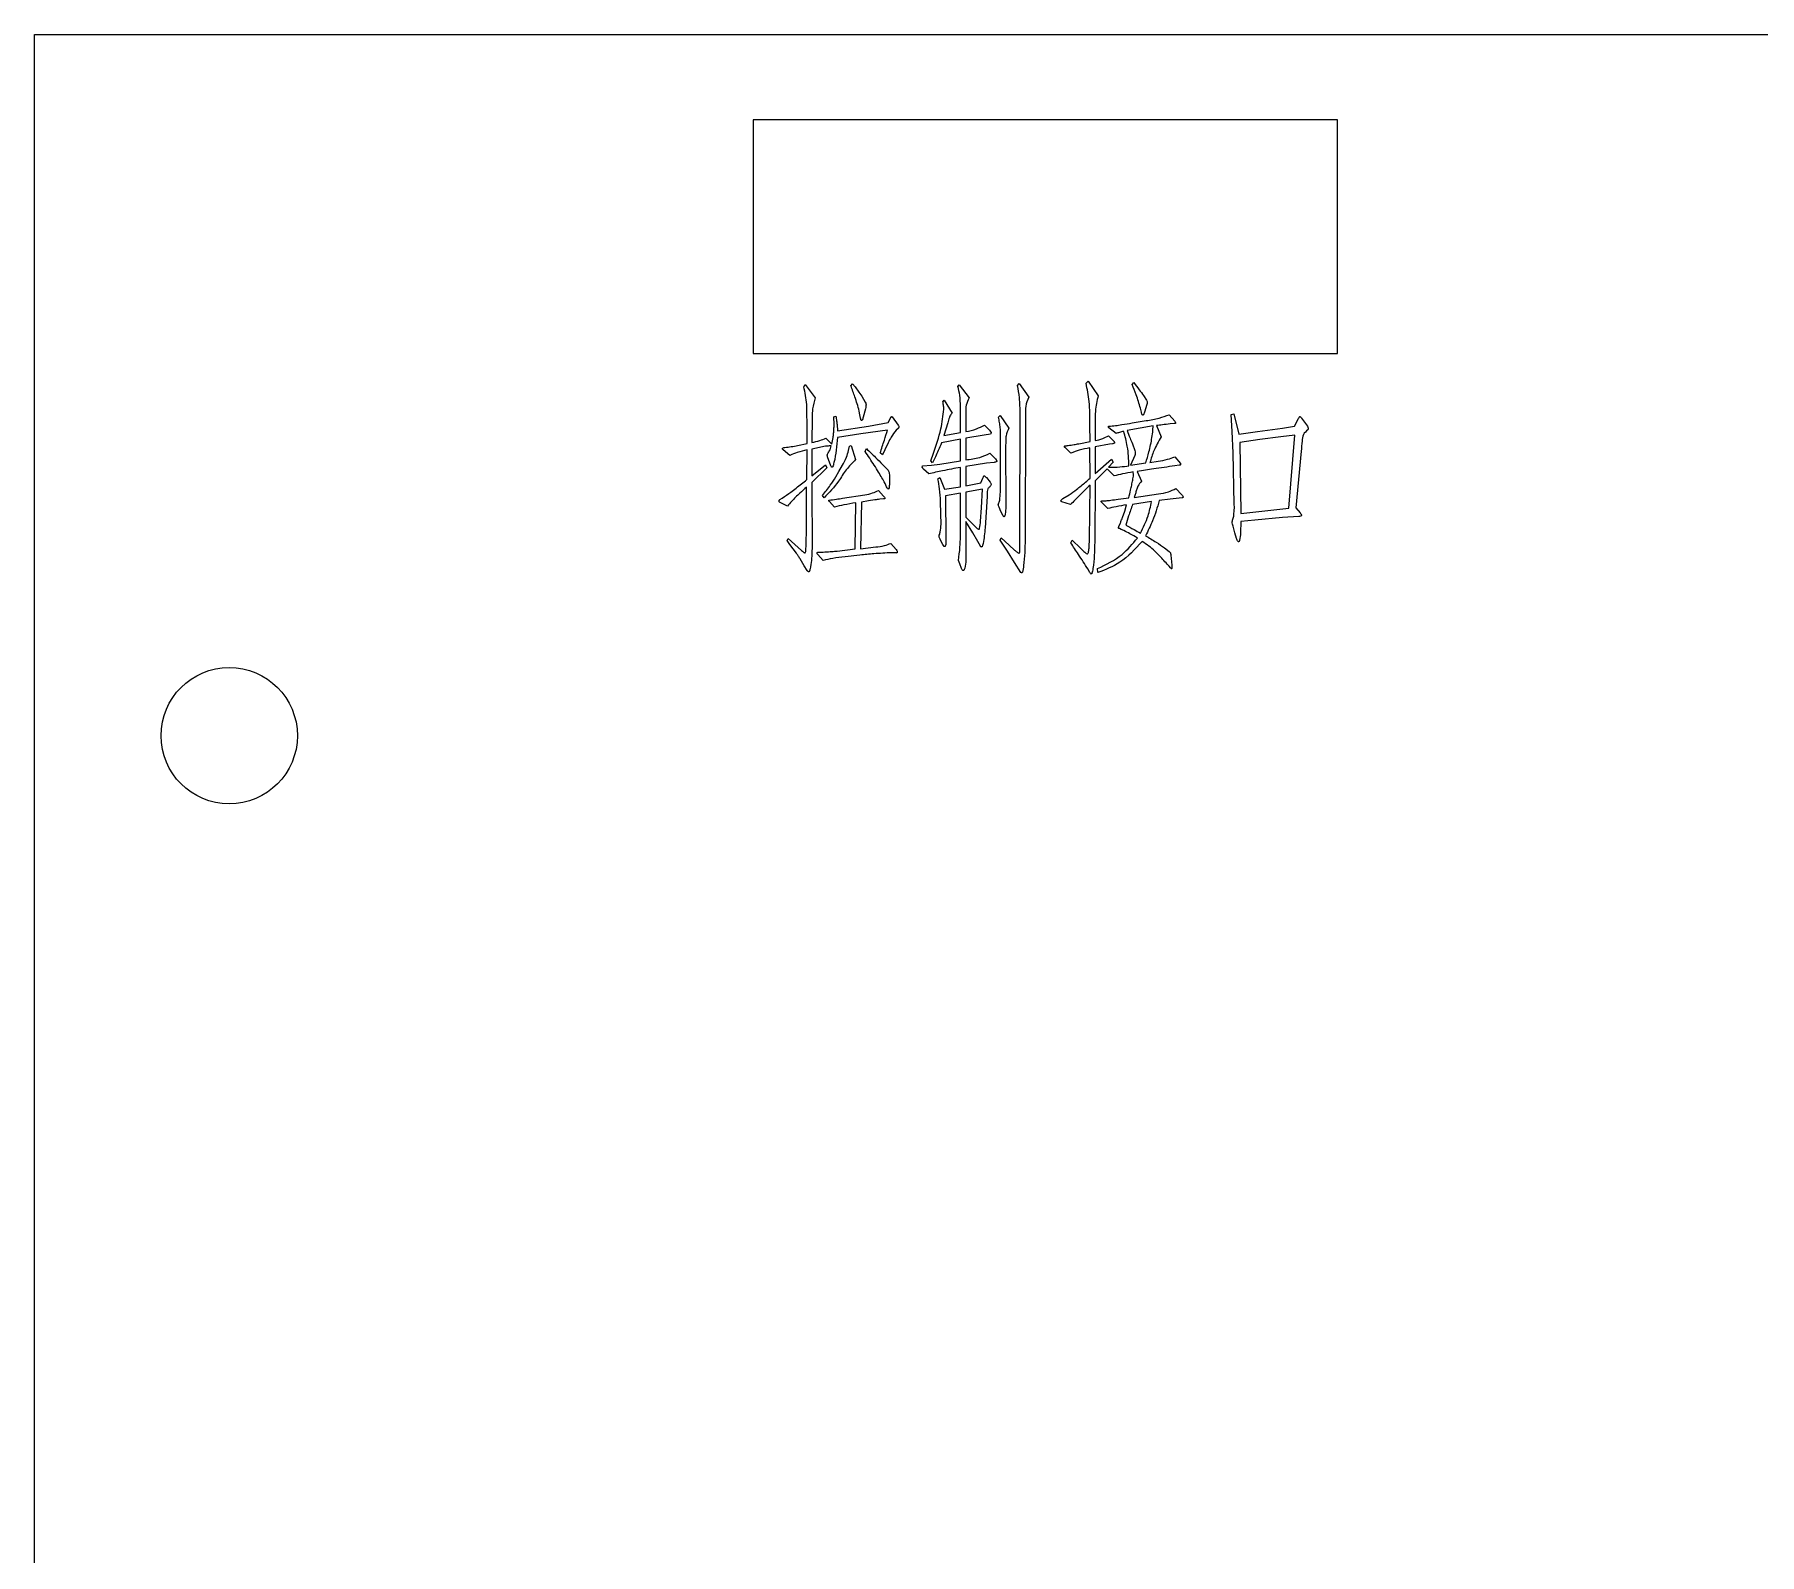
# Model space of a CAD drawing. Header units: millimetres. Extents: x 514 to 849, y -119 to 297.
# Drawn here: x 514.25 to 558.54, y 249.84 to 288.86 of the extents above; entities that cross this region are included whole.
import ezdxf

# ---------------------------------------------------------------- set-up
doc = ezdxf.new("R2010")
doc.units = ezdxf.units.MM

msp = doc.modelspace()

# ---------------------------------------------------------------- linework, layer by layer
at = {"color": 7, "linetype": 'Continuous', "lineweight": 25}
for p, q in [((514.247, 122.858), (514.247, 288.858)), ((514.247, 288.858), (614.247, 288.858)), ((547.702, 286.669), (532.702, 286.669)), ((532.702, 286.669), (532.702, 280.669)), ((547.702, 280.669), (547.702, 286.669)), ((532.702, 280.669), (547.702, 280.669)), ((541.247, 279.908), (541.297, 279.958)), ((541.297, 279.958), (541.559, 279.585)), ((542.43, 279.873), (542.47, 279.923)), ((533.996, 279.817), (534.037, 279.873)), ((534.037, 279.873), (534.294, 279.53)), ((535.21, 279.838), (535.25, 279.893)), ((535.25, 279.893), (535.316, 279.812)), ((535.316, 279.812), (535.411, 279.676)), ((535.411, 279.676), (535.487, 279.576)), ((535.487, 279.576), (535.578, 279.42)), ((537.957, 279.823), (537.992, 279.867)), ((537.992, 279.867), (538.248, 279.53)), ((539.487, 279.852), (539.533, 279.898)), ((539.533, 279.898), (539.779, 279.55)), ((542.722, 279.591), (542.802, 279.47)), ((534.767, 279.042), (534.822, 279.057)), ((534.777, 278.846), (534.767, 279.042)), ((535.437, 279.098), (535.422, 279.193)), ((535.457, 279.007), (535.437, 279.098)), ((535.583, 279.248), (535.527, 279.037)), ((536.267, 279.042), (536.423, 278.831)), ((537.569, 279.43), (537.604, 279.47)), ((537.604, 279.47), (537.81, 279.138)), ((538.022, 278.639), (538.022, 279.304)), ((538.158, 279.178), (538.158, 278.664)), ((538.999, 279.032), (539.039, 279.078)), ((539.039, 279.078), (539.266, 278.755)), ((539.542, 276.017), (539.553, 279.122)), ((539.694, 279.113), (539.683, 275.891)), ((542.666, 279.163), (542.641, 279.268)), ((542.807, 279.359), (542.747, 279.163)), ((543.382, 279.098), (543.527, 278.931)), ((544.97, 279.102), (545.04, 279.122)), ((545, 278.67), (544.97, 279.102)), ((545.04, 279.122), (545.166, 278.599)), ((534.082, 278.357), (534.082, 278.776)), ((534.218, 279.022), (534.208, 278.382)), ((534.853, 278.846), (534.868, 278.685)), ((534.868, 278.685), (535.658, 278.805)), ((535.466, 278.609), (534.868, 278.514)), ((536.151, 278.705), (535.466, 278.609)), ((535.658, 278.805), (536.162, 278.901)), ((536.162, 278.901), (536.232, 279.022)), ((536.423, 278.745), (536.373, 278.699)), ((537.7, 278.891), (537.599, 278.564)), ((537.599, 278.564), (538.022, 278.639)), ((537.725, 278.992), (537.7, 278.891)), ((538.797, 278.599), (538.631, 278.574)), ((538.636, 278.831), (538.767, 278.699)), ((541.348, 278.408), (541.343, 278.831)), ((541.483, 278.871), (541.478, 278.433)), ((542.017, 278.614), (541.831, 278.765)), ((542.968, 278.811), (542.304, 278.69)), ((542.43, 278.886), (542.787, 278.946)), ((542.963, 278.699), (542.968, 278.811)), ((543.054, 278.82), (543.175, 278.529)), ((543.517, 278.871), (543.402, 278.861)), ((545.025, 278.121), (545, 278.67)), ((545.166, 278.599), (545.649, 278.664)), ((545.649, 278.664), (546.294, 278.755)), ((546.294, 278.755), (546.596, 278.805)), ((546.596, 278.805), (546.697, 278.997)), ((546.782, 279.012), (546.929, 278.8)), ((533.644, 278.055), (533.473, 278.196)), ((533.841, 278.307), (534.082, 278.357)), ((534.077, 277.431), (534.082, 278.192)), ((534.399, 278.256), (534.208, 278.216)), ((534.208, 278.216), (534.208, 277.527)), ((534.516, 278.282), (534.399, 278.256)), ((534.566, 278.498), (534.717, 278.342)), ((535.149, 278.176), (535.17, 278.287)), ((535.17, 278.287), (535.215, 278.307)), ((535.215, 278.307), (535.331, 277.945)), ((535.572, 278.156), (535.607, 278.227)), ((536.081, 278.196), (536.021, 278.066)), ((536.167, 278.373), (536.081, 278.196)), ((538.022, 278.473), (537.534, 278.377)), ((538.022, 277.91), (538.022, 278.473)), ((538.631, 278.574), (538.158, 278.498)), ((538.158, 278.498), (538.158, 277.939)), ((539.049, 277.265), (539.054, 278.403)), ((539.18, 278.156), (539.185, 276.923)), ((540.859, 278.111), (540.708, 278.252)), ((541.061, 278.353), (541.348, 278.408)), ((541.348, 277.467), (541.343, 278.247)), ((541.846, 278.342), (541.483, 278.272)), ((541.483, 278.272), (541.483, 277.587)), ((541.821, 278.558), (541.956, 278.418)), ((541.926, 278.353), (541.846, 278.342)), ((542.44, 278.353), (542.5, 278.181)), ((545.705, 278.458), (545.192, 278.382)), ((545.192, 278.382), (545.221, 276.565)), ((546.244, 278.534), (545.705, 278.458)), ((546.611, 278.574), (546.244, 278.534)), ((546.45, 276.696), (546.611, 278.574)), ((546.767, 278.161), (546.631, 276.706)), ((534.208, 277.527), (534.56, 277.809)), ((534.591, 277.733), (534.208, 277.356)), ((534.56, 277.809), (534.591, 277.733)), ((534.681, 277.813), (534.616, 277.99)), ((534.898, 277.643), (534.994, 277.799)), ((536.021, 278.066), (535.96, 278.115)), ((536.021, 277.819), (536.162, 277.672)), ((537.051, 277.784), (537.277, 277.799)), ((537.206, 277.577), (537.076, 277.703)), ((537.257, 277.914), (537.327, 278.111)), ((537.307, 277.864), (537.257, 277.914)), ((537.277, 277.799), (537.494, 277.824)), ((537.382, 278.02), (537.307, 277.864)), ((537.494, 277.824), (538.022, 277.91)), ((538.022, 277.25), (538.022, 277.743)), ((538.691, 277.854), (538.158, 277.769)), ((538.158, 277.769), (538.158, 277.275)), ((538.883, 277.874), (538.691, 277.854)), ((538.777, 278.111), (538.908, 277.98)), ((541.483, 277.587), (541.901, 277.954)), ((541.786, 277.708), (541.483, 277.401)), ((541.967, 277.527), (541.786, 277.708)), ((541.941, 277.879), (541.821, 277.749)), ((541.901, 277.954), (541.941, 277.879)), ((542.496, 278.051), (542.384, 277.799)), ((542.384, 277.799), (542.782, 277.859)), ((542.888, 277.869), (543.1, 277.904)), ((543.522, 278.015), (543.668, 277.849)), ((543.638, 277.799), (543.522, 277.784)), ((545.051, 276.802), (545.025, 278.121)), ((534.822, 277.502), (534.898, 277.643)), ((536.126, 277.245), (536.086, 277.335)), ((536.197, 277.517), (536.197, 277.3)), ((537.443, 277.451), (537.488, 277.487)), ((537.488, 277.487), (537.609, 277.185)), ((538.158, 277.275), (538.546, 277.35)), ((538.546, 277.35), (538.596, 277.471)), ((538.687, 277.482), (538.782, 277.366)), ((541.332, 275.886), (541.348, 277.285)), ((541.483, 277.401), (541.469, 275.825)), ((542.465, 277.552), (542.46, 277.628)), ((542.56, 277.643), (542.666, 277.391)), ((533.584, 276.751), (533.377, 276.857)), ((533.388, 276.923), (533.448, 276.958)), ((534.073, 276.062), (534.073, 277.24)), ((534.52, 276.963), (534.48, 277.028)), ((534.787, 276.726), (534.657, 276.867)), ((534.994, 276.953), (535.567, 277.044)), ((535.321, 275.654), (535.336, 276.837)), ((535.477, 276.857), (535.452, 275.659)), ((535.658, 276.883), (535.477, 276.857)), ((535.824, 276.913), (535.658, 276.883)), ((535.915, 277.154), (536.05, 277.004)), ((536.046, 276.938), (535.955, 276.927)), ((537.523, 276.268), (537.508, 276.863)), ((537.609, 277.185), (538.022, 277.25)), ((538.022, 277.084), (537.634, 277.018)), ((537.634, 277.018), (537.649, 275.911)), ((538.022, 275.971), (538.022, 277.084)), ((538.586, 277.185), (538.158, 277.109)), ((538.158, 277.109), (538.158, 276.464)), ((538.561, 276.706), (538.586, 277.185)), ((538.707, 276.998), (538.656, 276.193)), ((538.711, 277.129), (538.707, 276.998)), ((538.993, 276.786), (539.029, 276.907)), ((540.849, 276.792), (540.627, 276.863)), ((540.647, 276.943), (540.814, 277.044)), ((541.806, 276.686), (541.654, 276.842)), ((542.067, 276.927), (542.344, 276.963)), ((542.928, 276.867), (542.44, 276.797)), ((542.485, 276.973), (543.104, 277.064)), ((543.402, 276.927), (543.124, 276.892)), ((543.558, 276.948), (543.402, 276.927)), ((543.552, 277.2), (543.708, 277.039)), ((543.713, 276.963), (543.558, 276.948)), ((534.208, 276.641), (534.214, 276.283)), ((538.158, 276.464), (538.405, 276.223)), ((538.535, 276.369), (538.561, 276.706)), ((539.059, 276.616), (539.013, 276.726)), ((539.11, 276.515), (539.059, 276.616)), ((542.183, 276.46), (542.243, 276.621)), ((542.243, 276.621), (542.289, 276.782)), ((545.045, 276.54), (545.051, 276.636)), ((545.056, 276.716), (545.051, 276.802)), ((545.051, 276.636), (545.056, 276.716)), ((545.221, 276.565), (546.45, 276.696)), ((545.584, 276.394), (545.221, 276.354)), ((546.289, 276.46), (545.584, 276.394)), ((546.711, 276.484), (546.289, 276.46)), ((546.631, 276.706), (546.742, 276.581)), ((534.062, 275.88), (534.073, 276.062)), ((534.214, 276.283), (534.214, 275.926)), ((537.508, 276.127), (537.514, 276.193)), ((538.158, 276.359), (538.158, 275.574)), ((538.339, 276.067), (538.158, 276.359)), ((538.47, 275.84), (538.339, 276.067)), ((539.039, 275.876), (539.064, 275.936)), ((539.064, 275.936), (539.271, 275.75)), ((542.088, 276.228), (542.128, 276.319)), ((542.148, 276.153), (542.103, 276.173)), ((542.218, 276.122), (542.148, 276.153)), ((545.066, 276.062), (545.02, 276.233)), ((545.111, 275.921), (545.066, 276.062)), ((545.221, 276.354), (545.212, 276.062)), ((533.574, 275.865), (533.599, 275.921)), ((533.644, 275.765), (533.574, 275.865)), ((533.599, 275.921), (533.941, 275.614)), ((533.811, 275.543), (533.644, 275.765)), ((534.057, 275.704), (534.062, 275.88)), ((534.495, 275.357), (534.359, 275.508)), ((534.858, 275.598), (535.321, 275.654)), ((535.442, 275.493), (535.059, 275.453)), ((535.452, 275.659), (535.845, 275.704)), ((536.237, 275.795), (536.373, 275.634)), ((536.368, 275.548), (536.252, 275.554)), ((537.529, 275.84), (537.499, 275.9)), ((537.569, 275.765), (537.529, 275.84)), ((537.649, 275.911), (537.649, 275.871)), ((538.535, 275.719), (538.47, 275.84)), ((539.23, 275.594), (539.039, 275.876)), ((539.412, 275.307), (539.23, 275.594)), ((539.271, 275.75), (539.412, 275.624)), ((540.854, 275.81), (540.889, 275.88)), ((540.889, 275.88), (541.101, 275.675)), ((541.328, 275.724), (541.332, 275.886)), ((543.261, 275.679), (543.382, 275.584)), ((543.426, 275.488), (543.452, 275.236)), ((534.012, 275.221), (533.906, 275.397)), ((534.087, 275.1), (534.012, 275.221)), ((538.002, 275.267), (537.972, 275.352)), ((538.052, 275.146), (538.002, 275.267)), ((539.573, 275.05), (539.412, 275.307)), ((541.337, 275.06), (541.297, 275.131)), ((541.549, 275.045), (541.539, 275.146)), ((543.411, 275.166), (543.382, 275.206)), ((543.452, 275.236), (543.452, 275.211))]:
    msp.add_line(p, q, dxfattribs=at)
msp.add_circle((519.247, 270.858), 1.75, dxfattribs=at)
for points, knots in [([(542.47, 279.923), (542.517, 279.862), (542.602, 279.751), (542.685, 279.64), (542.722, 279.591)], [0, 0, 0, 0, 0.560001, 1, 1, 1, 1]), ([(534.082, 278.776), (534.082, 278.894), (534.081, 279.09), (534.079, 279.363), (534.05, 279.593), (534.014, 279.743), (533.996, 279.817)], [0, 0, 0, 0, 0.340072, 0.560112, 0.779969, 1, 1, 1, 1]), ([(534.294, 279.53), (534.266, 279.438), (534.215, 279.272), (534.217, 279.098), (534.218, 279.022)], [0, 0, 0, 0, 0.557336, 1, 1, 1, 1]), ([(535.422, 279.193), (535.387, 279.315), (535.326, 279.533), (535.245, 279.744), (535.21, 279.838)], [0, 0, 0, 0, 0.559808, 1, 1, 1, 1]), ([(538.022, 279.304), (538.02, 279.402), (538.016, 279.577), (537.975, 279.748), (537.957, 279.823)], [0, 0, 0, 0, 0.55976, 1, 1, 1, 1]), ([(538.248, 279.53), (538.215, 279.469), (538.155, 279.358), (538.157, 279.233), (538.158, 279.178)], [0, 0, 0, 0, 0.5583942, 1, 1, 1, 1]), ([(539.553, 279.122), (539.552, 279.26), (539.55, 279.505), (539.506, 279.746), (539.487, 279.852)], [0, 0, 0, 0, 0.560034, 1, 1, 1, 1]), ([(539.779, 279.55), (539.744, 279.472), (539.683, 279.332), (539.69, 279.18), (539.694, 279.113)], [0, 0, 0, 0, 0.5569362, 1, 1, 1, 1]), ([(541.343, 278.831), (541.345, 279.034), (541.349, 279.396), (541.278, 279.752), (541.247, 279.908)], [0, 0, 0, 0, 0.560804, 1, 1, 1, 1]), ([(541.559, 279.585), (541.528, 279.455), (541.471, 279.219), (541.48, 278.978), (541.483, 278.871)], [0, 0, 0, 0, 0.556681, 1, 1, 1, 1]), ([(542.641, 279.268), (542.609, 279.384), (542.551, 279.589), (542.467, 279.786), (542.43, 279.873)], [0, 0, 0, 0, 0.559862, 1, 1, 1, 1]), ([(534.822, 279.057), (534.829, 279.018), (534.841, 278.948), (534.849, 278.877), (534.853, 278.846)], [0, 0, 0, 0, 0.560019, 1, 1, 1, 1]), ([(535.527, 279.037), (535.522, 279.021), (535.515, 278.997), (535.504, 278.969), (535.495, 278.956), (535.487, 278.952), (535.483, 278.951), (535.479, 278.952), (535.472, 278.957), (535.461, 278.974), (535.458, 278.993), (535.457, 279.007)], [0, 0, 0, 0, 0.314782, 0.4385857, 0.5624321, 0.5867629, 0.6098289, 0.6325771, 0.6565684, 0.7509537, 1, 1, 1, 1]), ([(535.578, 279.42), (535.585, 279.405), (535.601, 279.375), (535.594, 279.315), (535.587, 279.274), (535.583, 279.248)], [0, 0, 0, 0, 0.279343, 0.559236, 1, 1, 1, 1]), ([(536.232, 279.022), (536.235, 279.029), (536.24, 279.039), (536.25, 279.047), (536.257, 279.049), (536.263, 279.046), (536.266, 279.043), (536.267, 279.042)], [0, 0, 0, 0, 0.4995242, 0.6240418, 0.7507779, 0.8715678, 1, 1, 1, 1]), ([(537.327, 278.111), (537.4, 278.316), (537.529, 278.683), (537.574, 279.069), (537.594, 279.239)], [0, 0, 0, 0, 0.560037, 1, 1, 1, 1]), ([(537.594, 279.239), (537.592, 279.275), (537.589, 279.339), (537.575, 279.402), (537.569, 279.43)], [0, 0, 0, 0, 0.55983, 1, 1, 1, 1]), ([(537.81, 279.138), (537.789, 279.114), (537.749, 279.071), (537.732, 279.016), (537.725, 278.992)], [0, 0, 0, 0, 0.559283, 1, 1, 1, 1]), ([(539.054, 278.403), (539.053, 278.474), (539.052, 278.593), (539.048, 278.758), (539.026, 278.895), (539.008, 278.987), (538.999, 279.032)], [0, 0, 0, 0, 0.340039, 0.560036, 0.779976, 1, 1, 1, 1]), ([(542.747, 279.163), (542.742, 279.149), (542.735, 279.127), (542.724, 279.104), (542.716, 279.093), (542.71, 279.089), (542.705, 279.087), (542.699, 279.088), (542.693, 279.092), (542.685, 279.102), (542.676, 279.127), (542.67, 279.148), (542.666, 279.163)], [0, 0, 0, 0, 0.249272, 0.374027, 0.444174, 0.472699, 0.49997, 0.530609, 0.56304, 0.625869, 0.750671, 1, 1, 1, 1]), ([(542.787, 278.946), (542.901, 278.965), (543.104, 278.997), (543.297, 279.067), (543.382, 279.098)], [0, 0, 0, 0, 0.560435, 1, 1, 1, 1]), ([(542.802, 279.47), (542.809, 279.449), (542.822, 279.413), (542.812, 279.376), (542.807, 279.359)], [0, 0, 0, 0, 0.558221, 1, 1, 1, 1]), ([(546.697, 278.997), (546.703, 279.007), (546.711, 279.022), (546.723, 279.039), (546.73, 279.047), (546.737, 279.049), (546.742, 279.049), (546.751, 279.045), (546.764, 279.031), (546.775, 279.019), (546.782, 279.012)], [0, 0, 0, 0, 0.27876, 0.388689, 0.498018, 0.529578, 0.559672, 0.62034, 0.753909, 1, 1, 1, 1]), ([(534.717, 278.342), (534.73, 278.398), (534.752, 278.491), (534.766, 278.622), (534.773, 278.734), (534.776, 278.808), (534.777, 278.846)], [0, 0, 0, 0, 0.339995, 0.559933, 0.779963, 1, 1, 1, 1]), ([(535.96, 278.115), (535.996, 278.225), (536.06, 278.422), (536.123, 278.618), (536.151, 278.705)], [0, 0, 0, 0, 0.560001, 1, 1, 1, 1]), ([(536.373, 278.699), (536.328, 278.643), (536.247, 278.541), (536.191, 278.424), (536.167, 278.373)], [0, 0, 0, 0, 0.559142, 1, 1, 1, 1]), ([(536.423, 278.831), (536.429, 278.823), (536.438, 278.809), (536.442, 278.792), (536.443, 278.785)], [0, 0, 0, 0, 0.560715, 1, 1, 1, 1]), ([(536.443, 278.785), (536.441, 278.777), (536.437, 278.762), (536.428, 278.75), (536.423, 278.745)], [0, 0, 0, 0, 0.559138, 1, 1, 1, 1]), ([(538.158, 278.664), (538.252, 278.684), (538.419, 278.718), (538.57, 278.796), (538.636, 278.831)], [0, 0, 0, 0, 0.561869, 1, 1, 1, 1]), ([(538.767, 278.699), (538.78, 278.685), (538.796, 278.667), (538.81, 278.64), (538.809, 278.62), (538.802, 278.607), (538.797, 278.599)], [0, 0, 0, 0, 0.500464, 0.6251247, 0.7496347, 1, 1, 1, 1]), ([(539.266, 278.755), (539.236, 278.692), (539.186, 278.586), (539.185, 278.425), (539.18, 278.291), (539.18, 278.201), (539.18, 278.156)], [0, 0, 0, 0, 0.339681, 0.559787, 0.779893, 1, 1, 1, 1]), ([(541.831, 278.765), (541.827, 278.767), (541.822, 278.771), (541.819, 278.778), (541.818, 278.787), (541.822, 278.797), (541.828, 278.802), (541.831, 278.805)], [0, 0, 0, 0, 0.249765, 0.375007, 0.501161, 0.750042, 1, 1, 1, 1]), ([(541.831, 278.805), (541.887, 278.808), (542, 278.815), (542.199, 278.848), (542.342, 278.872), (542.43, 278.886)], [0, 0, 0, 0, 0.278354, 0.558998, 1, 1, 1, 1]), ([(542.214, 278.67), (542.176, 278.662), (542.109, 278.648), (542.045, 278.625), (542.017, 278.614)], [0, 0, 0, 0, 0.560095, 1, 1, 1, 1]), ([(542.349, 277.789), (542.342, 277.956), (542.328, 278.255), (542.248, 278.543), (542.214, 278.67)], [0, 0, 0, 0, 0.560195, 1, 1, 1, 1]), ([(542.304, 278.69), (542.327, 278.626), (542.368, 278.512), (542.418, 278.401), (542.44, 278.353)], [0, 0, 0, 0, 0.560304, 1, 1, 1, 1]), ([(542.782, 277.859), (542.808, 277.953), (542.851, 278.108), (542.907, 278.325), (542.94, 278.511), (542.955, 278.637), (542.963, 278.699)], [0, 0, 0, 0, 0.340028, 0.560036, 0.779985, 1, 1, 1, 1]), ([(543.402, 278.861), (543.337, 278.853), (543.221, 278.838), (543.105, 278.826), (543.054, 278.82)], [0, 0, 0, 0, 0.559981, 1, 1, 1, 1]), ([(543.527, 278.931), (543.53, 278.922), (543.535, 278.907), (543.545, 278.891), (543.545, 278.883), (543.544, 278.879), (543.541, 278.876), (543.537, 278.872), (543.528, 278.87), (543.521, 278.871), (543.517, 278.871)], [0, 0, 0, 0, 0.370138, 0.559848, 0.605224, 0.652122, 0.700288, 0.747445, 0.867816, 1, 1, 1, 1]), ([(546.938, 278.71), (546.896, 278.672), (546.81, 278.595), (546.792, 278.388), (546.777, 278.247), (546.767, 278.161)], [0, 0, 0, 0, 0.277669, 0.558123, 1, 1, 1, 1]), ([(546.929, 278.8), (546.937, 278.784), (546.95, 278.762), (546.948, 278.729), (546.942, 278.716), (546.938, 278.71)], [0, 0, 0, 0, 0.56053, 0.779658, 1, 1, 1, 1]), ([(533.473, 278.196), (533.466, 278.202), (533.455, 278.21), (533.449, 278.223), (533.45, 278.231), (533.457, 278.239), (533.475, 278.253), (533.611, 278.264), (533.732, 278.287), (533.841, 278.307)], [0, 0, 0, 0, 0.06212, 0.086032, 0.097338, 0.109262, 0.156519, 0.249752, 1, 1, 1, 1]), ([(534.082, 278.192), (533.998, 278.173), (533.849, 278.139), (533.707, 278.081), (533.644, 278.055)], [0, 0, 0, 0, 0.560688, 1, 1, 1, 1]), ([(534.208, 278.382), (534.277, 278.398), (534.4, 278.425), (534.515, 278.476), (534.566, 278.498)], [0, 0, 0, 0, 0.5602467, 1, 1, 1, 1]), ([(534.706, 278.302), (534.671, 278.299), (534.607, 278.292), (534.544, 278.285), (534.516, 278.282)], [0, 0, 0, 0, 0.559997, 1, 1, 1, 1]), ([(534.616, 277.99), (534.607, 278.022), (534.589, 278.086), (534.674, 278.175), (534.694, 278.254), (534.706, 278.302)], [0, 0, 0, 0, 0.273145, 0.556142, 1, 1, 1, 1]), ([(534.868, 278.514), (534.847, 278.297), (534.823, 278.058), (534.759, 277.813), (534.748, 277.769), (534.731, 277.753), (534.724, 277.75), (534.717, 277.751), (534.71, 277.756), (534.695, 277.776), (534.687, 277.796), (534.681, 277.813)], [0, 0, 0, 0, 0.7498094, 0.828644, 0.8902662, 0.9022499, 0.9080406, 0.913895, 0.9258175, 0.9375785, 1, 1, 1, 1]), ([(534.994, 277.799), (535.03, 277.866), (535.095, 277.987), (535.133, 278.118), (535.149, 278.176)], [0, 0, 0, 0, 0.5602647, 1, 1, 1, 1]), ([(536.086, 277.335), (536.032, 277.431), (535.944, 277.589), (535.808, 277.801), (535.691, 277.979), (535.612, 278.097), (535.572, 278.156)], [0, 0, 0, 0, 0.3399989, 0.5599964, 0.7799981, 1, 1, 1, 1]), ([(535.607, 278.227), (535.686, 278.152), (535.827, 278.019), (535.961, 277.88), (536.021, 277.819)], [0, 0, 0, 0, 0.559984, 1, 1, 1, 1]), ([(537.534, 278.377), (537.507, 278.31), (537.459, 278.19), (537.406, 278.072), (537.382, 278.02)], [0, 0, 0, 0, 0.560049, 1, 1, 1, 1]), ([(540.708, 278.252), (540.703, 278.255), (540.697, 278.26), (540.692, 278.268), (540.688, 278.281), (540.694, 278.29), (540.698, 278.297)], [0, 0, 0, 0, 0.313144, 0.439776, 0.56377, 1, 1, 1, 1]), ([(540.698, 278.297), (540.714, 278.299), (540.743, 278.302), (540.771, 278.306), (540.784, 278.307)], [0, 0, 0, 0, 0.5599869, 1, 1, 1, 1]), ([(540.784, 278.307), (540.836, 278.314), (540.929, 278.327), (541.02, 278.345), (541.061, 278.353)], [0, 0, 0, 0, 0.559985, 1, 1, 1, 1]), ([(541.343, 278.247), (541.25, 278.23), (541.085, 278.199), (540.928, 278.138), (540.859, 278.111)], [0, 0, 0, 0, 0.56021, 1, 1, 1, 1]), ([(541.478, 278.433), (541.545, 278.448), (541.665, 278.475), (541.773, 278.533), (541.821, 278.558)], [0, 0, 0, 0, 0.560183, 1, 1, 1, 1]), ([(541.956, 278.418), (541.962, 278.411), (541.971, 278.401), (541.977, 278.385), (541.975, 278.37), (541.963, 278.361), (541.946, 278.355), (541.934, 278.354), (541.926, 278.353)], [0, 0, 0, 0, 0.248404, 0.377313, 0.498884, 0.639112, 0.782777, 1, 1, 1, 1]), ([(542.5, 278.181), (542.506, 278.156), (542.517, 278.112), (542.502, 278.069), (542.496, 278.051)], [0, 0, 0, 0, 0.559737, 1, 1, 1, 1]), ([(543.175, 278.529), (543.107, 278.412), (542.986, 278.203), (542.918, 277.972), (542.888, 277.869)], [0, 0, 0, 0, 0.557355, 1, 1, 1, 1]), ([(535.331, 277.945), (535.247, 277.861), (535.077, 277.694), (534.863, 277.323), (534.65, 277.1), (534.52, 276.963)], [0, 0, 0, 0, 0.2773317, 0.5584306, 1, 1, 1, 1]), ([(537.076, 277.703), (537.064, 277.714), (537.05, 277.728), (537.039, 277.75), (537.041, 277.766), (537.047, 277.777), (537.051, 277.784)], [0, 0, 0, 0, 0.501291, 0.626339, 0.749439, 1, 1, 1, 1]), ([(538.022, 277.743), (537.869, 277.717), (537.595, 277.669), (537.325, 277.605), (537.206, 277.577)], [0, 0, 0, 0, 0.559975, 1, 1, 1, 1]), ([(538.158, 277.939), (538.279, 277.953), (538.495, 277.977), (538.691, 278.07), (538.777, 278.111)], [0, 0, 0, 0, 0.5617731, 1, 1, 1, 1]), ([(538.908, 277.98), (538.919, 277.968), (538.934, 277.951), (538.949, 277.927), (538.954, 277.911), (538.953, 277.897), (538.943, 277.886), (538.918, 277.878), (538.897, 277.876), (538.883, 277.874)], [0, 0, 0, 0, 0.2800506, 0.3898771, 0.5003667, 0.5624942, 0.6251104, 0.750564, 1, 1, 1, 1]), ([(541.821, 277.749), (541.92, 277.75), (542.097, 277.752), (542.272, 277.777), (542.349, 277.789)], [0, 0, 0, 0, 0.559634, 1, 1, 1, 1]), ([(543.522, 277.784), (543.343, 277.758), (543.022, 277.711), (542.701, 277.664), (542.56, 277.643)], [0, 0, 0, 0, 0.559997, 1, 1, 1, 1]), ([(543.1, 277.904), (543.18, 277.918), (543.325, 277.943), (543.462, 277.993), (543.522, 278.015)], [0, 0, 0, 0, 0.560057, 1, 1, 1, 1]), ([(543.668, 277.849), (543.669, 277.843), (543.672, 277.831), (543.675, 277.814), (543.666, 277.804), (543.655, 277.798), (543.645, 277.798), (543.638, 277.799)], [0, 0, 0, 0, 0.249628, 0.495089, 0.622282, 0.7441, 1, 1, 1, 1]), ([(533.448, 276.958), (533.522, 277.009), (533.643, 277.092), (533.805, 277.216), (533.943, 277.321), (534.032, 277.394), (534.077, 277.431)], [0, 0, 0, 0, 0.339975, 0.55999, 0.780005, 1, 1, 1, 1]), ([(534.208, 277.356), (534.207, 277.222), (534.205, 276.984), (534.207, 276.746), (534.208, 276.641)], [0, 0, 0, 0, 0.560006, 1, 1, 1, 1]), ([(534.48, 277.028), (534.548, 277.113), (534.671, 277.265), (534.776, 277.429), (534.822, 277.502)], [0, 0, 0, 0, 0.5600538, 1, 1, 1, 1]), ([(536.197, 277.3), (536.196, 277.281), (536.194, 277.246), (536.187, 277.208), (536.175, 277.194), (536.171, 277.191), (536.167, 277.19), (536.158, 277.194), (536.142, 277.211), (536.133, 277.231), (536.126, 277.245)], [0, 0, 0, 0, 0.314293, 0.560799, 0.586213, 0.609365, 0.630577, 0.653659, 0.751622, 1, 1, 1, 1]), ([(536.162, 277.672), (536.176, 277.645), (536.201, 277.596), (536.198, 277.541), (536.197, 277.517)], [0, 0, 0, 0, 0.555861, 1, 1, 1, 1]), ([(537.508, 276.863), (537.505, 276.973), (537.498, 277.171), (537.46, 277.366), (537.443, 277.451)], [0, 0, 0, 0, 0.559979, 1, 1, 1, 1]), ([(538.596, 277.471), (538.6, 277.483), (538.607, 277.5), (538.618, 277.517), (538.622, 277.527), (538.626, 277.53), (538.629, 277.53), (538.638, 277.529), (538.65, 277.518), (538.667, 277.502), (538.679, 277.489), (538.687, 277.482)], [0, 0, 0, 0, 0.25035, 0.373764, 0.438605, 0.453176, 0.468137, 0.500757, 0.640339, 0.780234, 1, 1, 1, 1]), ([(538.782, 277.366), (538.79, 277.357), (538.804, 277.34), (538.813, 277.304), (538.796, 277.272), (538.765, 277.24), (538.721, 277.199), (538.714, 277.152), (538.711, 277.129)], [0, 0, 0, 0, 0.12541, 0.24869, 0.373861, 0.499598, 0.74977, 1, 1, 1, 1]), ([(539.029, 276.907), (539.037, 276.974), (539.051, 277.093), (539.05, 277.213), (539.049, 277.265)], [0, 0, 0, 0, 0.5595177, 1, 1, 1, 1]), ([(540.814, 277.044), (540.877, 277.088), (540.981, 277.162), (541.12, 277.272), (541.236, 277.367), (541.31, 277.433), (541.348, 277.467)], [0, 0, 0, 0, 0.339854, 0.559923, 0.779983, 1, 1, 1, 1]), ([(541.348, 277.285), (541.253, 277.195), (541.084, 277.033), (540.921, 276.865), (540.849, 276.792)], [0, 0, 0, 0, 0.560015, 1, 1, 1, 1]), ([(542.46, 277.628), (542.367, 277.612), (542.201, 277.585), (542.038, 277.545), (541.967, 277.527)], [0, 0, 0, 0, 0.560043, 1, 1, 1, 1]), ([(542.344, 276.963), (542.36, 277.03), (542.385, 277.139), (542.419, 277.291), (542.447, 277.421), (542.459, 277.508), (542.465, 277.552)], [0, 0, 0, 0, 0.340058, 0.560099, 0.780119, 1, 1, 1, 1]), ([(542.666, 277.391), (542.634, 277.349), (542.58, 277.281), (542.544, 277.166), (542.513, 277.07), (542.495, 277.005), (542.485, 276.973)], [0, 0, 0, 0, 0.338546, 0.559, 0.779494, 1, 1, 1, 1]), ([(533.377, 276.857), (533.375, 276.859), (533.369, 276.862), (533.363, 276.871), (533.362, 276.881), (533.364, 276.895), (533.373, 276.91), (533.383, 276.919), (533.388, 276.923)], [0, 0, 0, 0, 0.1268659, 0.2475466, 0.3755675, 0.5027829, 0.7495203, 1, 1, 1, 1]), ([(534.073, 277.24), (534.014, 277.187), (533.919, 277.1), (533.786, 276.979), (533.678, 276.871), (533.615, 276.791), (533.584, 276.751)], [0, 0, 0, 0, 0.340008, 0.560017, 0.779991, 1, 1, 1, 1]), ([(534.657, 276.867), (534.649, 276.872), (534.639, 276.878), (534.637, 276.894), (534.64, 276.9), (534.641, 276.903)], [0, 0, 0, 0, 0.559398, 0.779103, 1, 1, 1, 1]), ([(534.641, 276.903), (534.707, 276.911), (534.825, 276.926), (534.942, 276.944), (534.994, 276.953)], [0, 0, 0, 0, 0.558842, 1, 1, 1, 1]), ([(535.336, 276.837), (535.233, 276.82), (535.048, 276.789), (534.867, 276.745), (534.787, 276.726)], [0, 0, 0, 0, 0.560076, 1, 1, 1, 1]), ([(535.567, 277.044), (535.635, 277.055), (535.756, 277.076), (535.866, 277.13), (535.915, 277.154)], [0, 0, 0, 0, 0.560292, 1, 1, 1, 1]), ([(535.955, 276.927), (535.931, 276.924), (535.887, 276.918), (535.844, 276.914), (535.824, 276.913)], [0, 0, 0, 0, 0.560056, 1, 1, 1, 1]), ([(536.05, 277.004), (536.057, 276.995), (536.069, 276.98), (536.08, 276.962), (536.082, 276.95), (536.08, 276.945), (536.076, 276.942), (536.065, 276.938), (536.055, 276.938), (536.046, 276.938)], [0, 0, 0, 0, 0.313796, 0.562522, 0.608934, 0.654941, 0.702989, 0.749731, 1, 1, 1, 1]), ([(539.185, 276.923), (539.189, 276.797), (539.192, 276.657), (539.164, 276.516), (539.156, 276.494), (539.148, 276.484), (539.142, 276.48), (539.138, 276.479), (539.133, 276.48), (539.129, 276.483), (539.118, 276.493), (539.114, 276.505), (539.11, 276.515)], [0, 0, 0, 0, 0.748524, 0.827137, 0.857855, 0.890218, 0.89814, 0.905427, 0.912625, 0.924503, 0.937423, 1, 1, 1, 1]), ([(540.627, 276.863), (540.623, 276.864), (540.613, 276.866), (540.604, 276.876), (540.602, 276.888), (540.605, 276.902), (540.619, 276.923), (540.636, 276.935), (540.647, 276.943)], [0, 0, 0, 0, 0.128448, 0.249266, 0.345856, 0.439723, 0.626201, 1, 1, 1, 1]), ([(541.654, 276.842), (541.651, 276.845), (541.643, 276.85), (541.637, 276.86), (541.636, 276.869), (541.637, 276.879), (541.641, 276.884), (541.645, 276.887)], [0, 0, 0, 0, 0.2499765, 0.4988737, 0.6257584, 0.7510189, 1, 1, 1, 1]), ([(541.645, 276.887), (541.684, 276.888), (541.763, 276.889), (541.904, 276.906), (542.006, 276.919), (542.067, 276.927)], [0, 0, 0, 0, 0.278288, 0.558951, 1, 1, 1, 1]), ([(542.646, 276.057), (542.717, 276.202), (542.844, 276.461), (542.902, 276.743), (542.928, 276.867)], [0, 0, 0, 0, 0.5600034, 1, 1, 1, 1]), ([(543.124, 276.892), (543.074, 276.718), (542.984, 276.407), (542.837, 276.118), (542.772, 275.991)], [0, 0, 0, 0, 0.56019, 1, 1, 1, 1]), ([(543.104, 277.064), (543.191, 277.079), (543.347, 277.105), (543.489, 277.171), (543.552, 277.2)], [0, 0, 0, 0, 0.5600015, 1, 1, 1, 1]), ([(543.708, 277.039), (543.716, 277.029), (543.727, 277.015), (543.739, 276.992), (543.736, 276.977), (543.731, 276.968), (543.724, 276.964), (543.718, 276.963), (543.713, 276.963)], [0, 0, 0, 0, 0.374199, 0.561171, 0.749295, 0.812222, 0.871397, 1, 1, 1, 1]), ([(539.013, 276.726), (539.008, 276.737), (538.997, 276.756), (538.995, 276.777), (538.993, 276.786)], [0, 0, 0, 0, 0.559989, 1, 1, 1, 1]), ([(542.289, 276.782), (542.198, 276.769), (542.035, 276.745), (541.876, 276.704), (541.806, 276.686)], [0, 0, 0, 0, 0.560113, 1, 1, 1, 1]), ([(542.128, 276.319), (542.138, 276.345), (542.157, 276.392), (542.175, 276.439), (542.183, 276.46)], [0, 0, 0, 0, 0.559997, 1, 1, 1, 1]), ([(542.44, 276.797), (542.405, 276.698), (542.343, 276.521), (542.288, 276.342), (542.264, 276.263)], [0, 0, 0, 0, 0.559989, 1, 1, 1, 1]), ([(545.02, 276.233), (545.008, 276.272), (544.987, 276.342), (545.014, 276.41), (545.025, 276.44)], [0, 0, 0, 0, 0.558083, 1, 1, 1, 1]), ([(545.025, 276.44), (545.03, 276.458), (545.04, 276.491), (545.044, 276.525), (545.045, 276.54)], [0, 0, 0, 0, 0.559817, 1, 1, 1, 1]), ([(546.742, 276.581), (546.751, 276.57), (546.764, 276.554), (546.775, 276.532), (546.777, 276.517), (546.773, 276.505), (546.764, 276.496), (546.743, 276.488), (546.724, 276.486), (546.711, 276.484)], [0, 0, 0, 0, 0.279729, 0.390027, 0.499631, 0.56266, 0.625038, 0.750645, 1, 1, 1, 1]), ([(537.499, 275.9), (537.492, 275.912), (537.479, 275.934), (537.469, 275.98), (537.481, 276.012), (537.488, 276.032)], [0, 0, 0, 0, 0.28045, 0.558657, 1, 1, 1, 1]), ([(537.488, 276.032), (537.492, 276.05), (537.498, 276.082), (537.505, 276.113), (537.508, 276.127)], [0, 0, 0, 0, 0.559967, 1, 1, 1, 1]), ([(537.514, 276.193), (537.516, 276.207), (537.52, 276.232), (537.522, 276.257), (537.523, 276.268)], [0, 0, 0, 0, 0.560048, 1, 1, 1, 1]), ([(537.972, 275.352), (537.986, 275.466), (538.012, 275.672), (538.019, 275.879), (538.022, 275.971)], [0, 0, 0, 0, 0.552928, 1, 1, 1, 1]), ([(538.405, 276.223), (538.424, 276.202), (538.448, 276.177), (538.479, 276.158), (538.489, 276.154), (538.497, 276.154), (538.503, 276.159), (538.508, 276.168), (538.529, 276.236), (538.532, 276.305), (538.535, 276.369)], [0, 0, 0, 0, 0.249384, 0.302018, 0.324021, 0.344475, 0.367531, 0.391172, 0.438058, 1, 1, 1, 1]), ([(538.656, 276.193), (538.642, 276.058), (538.627, 275.907), (538.594, 275.749), (538.584, 275.721), (538.577, 275.708), (538.57, 275.703), (538.562, 275.701), (538.554, 275.703), (538.544, 275.709), (538.539, 275.716), (538.535, 275.719)], [0, 0, 0, 0, 0.749381, 0.843172, 0.889884, 0.913597, 0.925252, 0.937082, 0.954575, 0.97254, 1, 1, 1, 1]), ([(539.412, 275.624), (539.431, 275.607), (539.459, 275.581), (539.496, 275.554), (539.517, 275.546), (539.531, 275.548), (539.54, 275.559), (539.547, 275.576), (539.549, 275.604), (539.546, 275.644), (539.544, 275.716), (539.542, 275.843), (539.542, 275.949), (539.542, 276.017)], [0, 0, 0, 0, 0.1249243, 0.1873381, 0.2191358, 0.2344805, 0.2500895, 0.2870939, 0.3239852, 0.381901, 0.4853496, 0.6700974, 1, 1, 1, 1]), ([(541.539, 275.146), (541.762, 275.253), (542.16, 275.444), (542.442, 275.782), (542.566, 275.931)], [0, 0, 0, 0, 0.560659, 1, 1, 1, 1]), ([(542.103, 276.173), (542.097, 276.175), (542.088, 276.177), (542.081, 276.187), (542.078, 276.198), (542.08, 276.212), (542.085, 276.223), (542.088, 276.228)], [0, 0, 0, 0, 0.249418, 0.374762, 0.501018, 0.750673, 1, 1, 1, 1]), ([(542.566, 275.931), (542.502, 275.969), (542.389, 276.037), (542.27, 276.096), (542.218, 276.122)], [0, 0, 0, 0, 0.559956, 1, 1, 1, 1]), ([(542.264, 276.263), (542.336, 276.226), (542.464, 276.159), (542.591, 276.088), (542.646, 276.057)], [0, 0, 0, 0, 0.559994, 1, 1, 1, 1]), ([(542.772, 275.991), (542.866, 275.937), (543.034, 275.84), (543.191, 275.728), (543.261, 275.679)], [0, 0, 0, 0, 0.5600105, 1, 1, 1, 1]), ([(545.212, 276.062), (545.207, 276), (545.202, 275.928), (545.182, 275.85), (545.169, 275.84), (545.162, 275.837), (545.154, 275.839), (545.13, 275.863), (545.12, 275.893), (545.111, 275.921)], [0, 0, 0, 0, 0.561253, 0.655413, 0.679883, 0.703634, 0.725773, 0.750046, 1, 1, 1, 1]), ([(533.906, 275.397), (533.888, 275.424), (533.856, 275.473), (533.825, 275.522), (533.811, 275.543)], [0, 0, 0, 0, 0.560018, 1, 1, 1, 1]), ([(533.941, 275.614), (533.957, 275.6), (533.98, 275.581), (534.008, 275.555), (534.024, 275.551), (534.032, 275.548)], [0, 0, 0, 0, 0.5600122, 0.7826859, 1, 1, 1, 1]), ([(534.032, 275.548), (534.038, 275.562), (534.051, 275.589), (534.055, 275.642), (534.056, 275.681), (534.057, 275.704)], [0, 0, 0, 0, 0.273974, 0.556904, 1, 1, 1, 1]), ([(534.208, 275.574), (534.201, 275.429), (534.193, 275.27), (534.155, 275.108), (534.145, 275.082), (534.138, 275.07), (534.128, 275.064), (534.119, 275.065), (534.107, 275.071), (534.095, 275.084), (534.09, 275.095), (534.087, 275.1)], [0, 0, 0, 0, 0.748362, 0.826822, 0.857509, 0.889561, 0.900561, 0.91187, 0.937046, 0.968893, 1, 1, 1, 1]), ([(534.214, 275.926), (534.213, 275.86), (534.213, 275.743), (534.21, 275.625), (534.208, 275.574)], [0, 0, 0, 0, 0.559998, 1, 1, 1, 1]), ([(534.359, 275.508), (534.355, 275.513), (534.346, 275.523), (534.338, 275.541), (534.343, 275.558), (534.351, 275.565), (534.354, 275.569)], [0, 0, 0, 0, 0.280302, 0.559614, 0.779098, 1, 1, 1, 1]), ([(534.354, 275.569), (534.389, 275.568), (534.451, 275.566), (534.513, 275.571), (534.54, 275.574)], [0, 0, 0, 0, 0.5576, 1, 1, 1, 1]), ([(534.54, 275.574), (534.6, 275.577), (534.706, 275.584), (534.811, 275.594), (534.858, 275.598)], [0, 0, 0, 0, 0.560079, 1, 1, 1, 1]), ([(536.252, 275.554), (536.1, 275.546), (535.83, 275.534), (535.56, 275.506), (535.442, 275.493)], [0, 0, 0, 0, 0.559921, 1, 1, 1, 1]), ([(535.845, 275.704), (535.92, 275.712), (536.055, 275.727), (536.181, 275.774), (536.237, 275.795)], [0, 0, 0, 0, 0.5604832, 1, 1, 1, 1]), ([(536.373, 275.634), (536.381, 275.622), (536.394, 275.605), (536.401, 275.58), (536.4, 275.565), (536.396, 275.555), (536.39, 275.549), (536.381, 275.547), (536.373, 275.548), (536.368, 275.548)], [0, 0, 0, 0, 0.37156, 0.55736, 0.654519, 0.751321, 0.809413, 0.867416, 1, 1, 1, 1]), ([(537.649, 275.871), (537.649, 275.826), (537.648, 275.773), (537.631, 275.719), (537.621, 275.711), (537.613, 275.712), (537.59, 275.724), (537.578, 275.746), (537.569, 275.765)], [0, 0, 0, 0, 0.559401, 0.657777, 0.679505, 0.701695, 0.751514, 1, 1, 1, 1]), ([(538.158, 275.574), (538.163, 275.433), (538.169, 275.279), (538.121, 275.127), (538.109, 275.107), (538.099, 275.1), (538.091, 275.097), (538.087, 275.097), (538.083, 275.098), (538.075, 275.103), (538.063, 275.119), (538.057, 275.135), (538.052, 275.146)], [0, 0, 0, 0, 0.748041, 0.818, 0.845606, 0.87454, 0.88235, 0.889728, 0.897023, 0.904676, 0.938011, 1, 1, 1, 1]), ([(539.683, 275.891), (539.677, 275.668), (539.669, 275.39), (539.629, 275.107), (539.607, 275.048), (539.602, 275.04), (539.596, 275.036), (539.589, 275.037), (539.58, 275.041), (539.576, 275.047), (539.573, 275.05)], [0, 0, 0, 0, 0.749376, 0.936538, 0.952539, 0.960819, 0.968207, 0.976088, 0.9844, 1, 1, 1, 1]), ([(541.297, 275.131), (541.215, 275.258), (541.069, 275.486), (540.92, 275.711), (540.854, 275.81)], [0, 0, 0, 0, 0.559988, 1, 1, 1, 1]), ([(541.101, 275.675), (541.132, 275.645), (541.174, 275.603), (541.229, 275.549), (541.257, 275.532), (541.272, 275.523)], [0, 0, 0, 0, 0.5612664, 0.7818214, 1, 1, 1, 1]), ([(541.272, 275.523), (541.276, 275.524), (541.286, 275.526), (541.297, 275.541), (541.309, 275.571), (541.322, 275.634), (541.325, 275.688), (541.328, 275.724)], [0, 0, 0, 0, 0.0620254, 0.1251271, 0.2497549, 0.4998164, 1, 1, 1, 1]), ([(541.469, 275.825), (541.463, 275.6), (541.458, 275.351), (541.412, 275.089), (541.405, 275.044), (541.395, 275.02), (541.389, 275.013), (541.383, 275.01), (541.378, 275.008), (541.372, 275.009), (541.36, 275.017), (541.35, 275.036), (541.341, 275.053), (541.337, 275.06)], [0, 0, 0, 0, 0.748719, 0.827351, 0.889416, 0.901144, 0.913393, 0.919527, 0.925157, 0.930455, 0.936099, 0.97356, 1, 1, 1, 1]), ([(542.686, 275.845), (542.507, 275.648), (542.187, 275.294), (541.744, 275.121), (541.549, 275.045)], [0, 0, 0, 0, 0.5593, 1, 1, 1, 1]), ([(543.382, 275.206), (543.309, 275.285), (543.189, 275.415), (543.019, 275.594), (542.86, 275.73), (542.744, 275.807), (542.686, 275.845)], [0, 0, 0, 0, 0.340035, 0.56003, 0.780019, 1, 1, 1, 1]), ([(543.382, 275.584), (543.389, 275.577), (543.405, 275.564), (543.423, 275.531), (543.425, 275.504), (543.426, 275.488)], [0, 0, 0, 0, 0.280538, 0.5590401, 1, 1, 1, 1]), ([(535.059, 275.453), (534.953, 275.441), (534.763, 275.419), (534.577, 275.376), (534.495, 275.357)], [0, 0, 0, 0, 0.56004, 1, 1, 1, 1]), ([(543.452, 275.211), (543.452, 275.2), (543.452, 275.179), (543.451, 275.155), (543.444, 275.144), (543.44, 275.141), (543.434, 275.142), (543.424, 275.149), (543.417, 275.158), (543.411, 275.166)], [0, 0, 0, 0, 0.314774, 0.561994, 0.609058, 0.65688, 0.702176, 0.751145, 1, 1, 1, 1])]:
    msp.add_open_spline(points, degree=3, knots=knots, dxfattribs=at)

doc.saveas('drawing.dxf')
